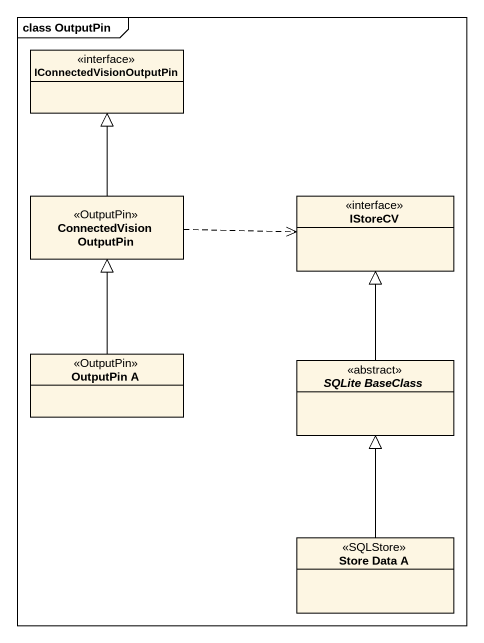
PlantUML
@startuml
mainframe class OutputPin
hide circle
hide empty members
class IConnectedVisionOutputPin <<interface>>
class "ConnectedVision OutputPin" as ConnectedVision_OutputPin <<OutputPin>>
class IStoreCV <<interface>>
class "OutputPin A" as OutputPin_A <<OutputPin>>
abstract class "SQLite BaseClass" as SQLite_BaseClass <<abstract>>
class "Store Data A" as Store_Data_A <<SQLStore>>
ConnectedVision_OutputPin -up-|> IConnectedVisionOutputPin
ConnectedVision_OutputPin .right.> IStoreCV
OutputPin_A -up-|> ConnectedVision_OutputPin
SQLite_BaseClass -up-|> IStoreCV
Store_Data_A -up-|> SQLite_BaseClass
@enduml
